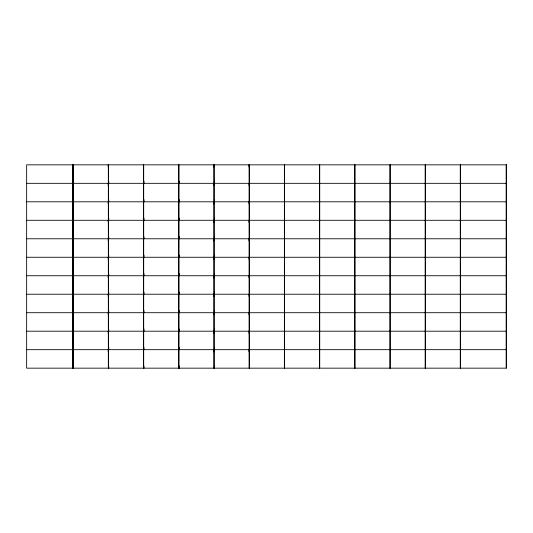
<?xml version="1.0" encoding="UTF-8"?>
<svg xmlns="http://www.w3.org/2000/svg" width="533" height="533" viewBox="0 0 533 533"><rect width="100%" height="100%" fill="white"/><g stroke="black" fill="none" stroke-linecap="round" stroke-linejoin="round"><path stroke-width="0.8" d="M26.65 183.325L72.728 183.325M73.274 183.325L108.339 183.325M108.485 183.325L143.55 183.325M143.69 183.325L178.755 183.325M178.895 183.325L213.96 183.325M214.106 183.325L249.171 183.325M249.311 183.325L284.375 183.325M284.515 183.325L319.587 183.325M319.727 183.325L354.791 183.325M354.931 183.325L389.996 183.325M390.143 183.325L425.207 183.325M425.347 183.325L506.35 183.325M26.65 201.807L72.728 201.807M73.274 201.807L108.339 201.807M108.485 201.807L143.55 201.807M143.69 201.807L178.755 201.807M178.895 201.807L213.96 201.807M214.106 201.807L249.171 201.807M249.311 201.807L284.375 201.807M284.515 201.807L319.587 201.807M319.727 201.807L354.791 201.807M354.931 201.807L389.996 201.807M390.143 201.807L425.207 201.807M425.347 201.807L506.35 201.807M26.65 220.289L72.728 220.289M73.274 220.289L108.339 220.289M108.485 220.289L143.55 220.289M143.69 220.289L178.755 220.289M178.895 220.289L213.96 220.289M214.106 220.289L249.171 220.289M249.311 220.289L284.375 220.289M284.515 220.289L319.587 220.289M319.727 220.289L354.791 220.289M354.931 220.289L389.996 220.289M390.143 220.289L425.207 220.289M425.347 220.289L506.35 220.289M26.65 238.777L72.728 238.777M73.274 238.777L108.339 238.777M108.485 238.777L143.55 238.777M143.69 238.777L178.755 238.777M178.895 238.777L213.96 238.777M214.106 238.777L249.171 238.777M249.311 238.777L284.375 238.777M284.515 238.777L319.587 238.777M319.727 238.777L354.791 238.777M354.931 238.777L389.996 238.777M390.143 238.777L425.207 238.777M425.347 238.777L506.35 238.777M26.65 257.259L72.728 257.259M73.274 257.259L108.339 257.259M108.485 257.259L143.55 257.259M143.69 257.259L178.755 257.259M178.895 257.259L213.96 257.259M214.106 257.259L249.171 257.259M249.311 257.259L284.375 257.259M284.515 257.259L319.587 257.259M319.727 257.259L354.791 257.259M354.931 257.259L389.996 257.259M390.143 257.259L425.207 257.259M425.347 257.259L506.35 257.259M26.65 275.741L72.728 275.741M73.274 275.741L108.339 275.741M108.485 275.741L143.55 275.741M143.69 275.741L178.755 275.741M178.895 275.741L213.96 275.741M214.106 275.741L249.171 275.741M249.311 275.741L284.375 275.741M284.515 275.741L319.587 275.741M319.727 275.741L354.791 275.741M354.931 275.741L389.996 275.741M390.143 275.741L425.207 275.741M425.347 275.741L506.35 275.741M26.65 294.223L72.728 294.223M73.274 294.223L108.339 294.223M108.485 294.223L143.55 294.223M143.69 294.223L178.755 294.223M178.895 294.223L213.96 294.223M214.106 294.223L249.171 294.223M249.311 294.223L284.375 294.223M284.515 294.223L319.587 294.223M319.727 294.223L354.791 294.223M354.931 294.223L389.996 294.223M390.143 294.223L425.207 294.223M425.347 294.223L506.35 294.223M26.65 312.711L72.728 312.711M73.274 312.711L108.339 312.711M108.485 312.711L143.55 312.711M143.69 312.711L178.755 312.711M178.895 312.711L213.96 312.711M214.106 312.711L249.171 312.711M249.311 312.711L284.375 312.711M284.515 312.711L319.587 312.711M319.727 312.711L354.791 312.711M354.931 312.711L389.996 312.711M390.143 312.711L425.207 312.711M425.347 312.711L506.35 312.711M26.65 331.193L72.728 331.193M73.274 331.193L108.339 331.193M108.485 331.193L143.55 331.193M143.69 331.193L178.755 331.193M178.895 331.193L213.96 331.193M214.106 331.193L249.171 331.193M249.311 331.193L284.375 331.193M284.515 331.193L319.587 331.193M319.727 331.193L354.791 331.193M354.931 331.193L389.996 331.193M390.143 331.193L425.207 331.193M425.347 331.193L506.35 331.193M26.65 349.675L72.728 349.675M73.274 349.675L108.339 349.675M108.485 349.675L143.55 349.675M143.69 349.675L178.755 349.675M178.895 349.675L213.96 349.675M214.106 349.675L249.171 349.675M249.311 349.675L284.375 349.675M284.515 349.675L319.587 349.675M319.727 349.675L354.791 349.675M354.931 349.675L389.996 349.675M390.143 349.675L425.207 349.675M425.347 349.675L506.35 349.675M506.21 164.837L506.21 368.163M460.412 164.837L460.412 368.163M460.272 164.837L460.272 368.163M425.347 164.837L425.347 368.163M425.207 164.837L425.207 368.163M390.143 164.837L390.143 368.163M389.996 164.837L389.996 368.163M354.931 164.837L354.931 368.163M354.791 164.837L354.791 368.163M319.727 164.837L319.727 368.163M319.587 164.837L319.587 368.163M284.515 164.837L284.515 368.163M284.375 164.837L284.375 368.163M249.577 181.12L249.577 183.325M249.577 199.609L249.577 201.807M249.577 218.09L249.577 220.289M249.577 236.572L249.577 238.777M249.577 255.06L249.577 257.259M249.577 273.542L249.577 275.741M249.577 292.024L249.577 294.223M249.577 310.506L249.577 312.711M249.577 328.994L249.577 331.193M249.577 347.476L249.577 349.675M249.577 365.958L249.577 368.163M249.311 164.837L249.311 368.163M249.171 164.837L249.171 368.163M249.031 164.837L249.031 167.042M249.031 183.325L249.031 185.524M249.031 201.807L249.031 204.006M249.031 220.289L249.031 222.494M249.031 238.777L249.031 240.976M249.031 257.259L249.031 259.458M249.031 275.741L249.031 277.94M249.031 294.223L249.031 296.428M249.031 312.711L249.031 314.91M249.031 331.193L249.031 333.392M249.031 349.675L249.031 351.88M214.373 181.12L214.373 183.325M214.373 199.609L214.373 201.807M214.373 218.09L214.373 220.289M214.373 236.572L214.373 238.777M214.373 255.06L214.373 257.259M214.373 273.542L214.373 275.741M214.373 292.024L214.373 294.223M214.373 310.506L214.373 312.711M214.373 328.994L214.373 331.193M214.373 347.476L214.373 349.675M214.373 365.958L214.373 368.163M214.106 164.837L214.106 368.163M213.96 164.837L213.96 368.163M213.82 164.837L213.82 167.042M213.82 183.325L213.82 185.524M213.82 201.807L213.82 204.006M213.82 220.289L213.82 222.494M213.82 238.777L213.82 240.976M213.82 257.259L213.82 259.458M213.82 275.741L213.82 277.94M213.82 294.223L213.82 296.428M213.82 312.711L213.82 314.91M213.82 331.193L213.82 333.392M213.82 349.675L213.82 351.88M179.168 181.12L179.168 183.325M179.168 199.609L179.168 201.807M179.168 218.09L179.168 220.289M179.168 236.572L179.168 238.777M179.168 255.06L179.168 257.259M179.168 273.542L179.168 275.741M179.168 292.024L179.168 294.223M179.168 310.506L179.168 312.711M179.168 328.994L179.168 331.193M179.168 347.476L179.168 349.675M179.168 365.958L179.168 368.163M178.895 164.837L178.895 368.163M178.755 164.837L178.755 368.163M178.615 164.837L178.615 167.042M178.615 183.325L178.615 185.524M178.615 201.807L178.615 204.006M178.615 220.289L178.615 222.494M178.615 238.777L178.615 240.976M178.615 257.259L178.615 259.458M178.615 275.741L178.615 277.94M178.615 294.223L178.615 296.428M178.615 312.711L178.615 314.91M178.615 331.193L178.615 333.392M178.615 349.675L178.615 351.88M143.957 181.12L143.957 183.325M143.957 199.609L143.957 201.807M143.957 218.09L143.957 220.289M143.957 236.572L143.957 238.777M143.957 255.06L143.957 257.259M143.957 273.542L143.957 275.741M143.957 292.024L143.957 294.223M143.957 310.506L143.957 312.711M143.957 328.994L143.957 331.193M143.957 347.476L143.957 349.675M143.957 365.958L143.957 368.163M143.69 164.837L143.69 368.163M143.55 164.837L143.55 368.163M143.41 164.837L143.41 167.042M143.41 183.325L143.41 185.524M143.41 201.807L143.41 204.006M143.41 220.289L143.41 222.494M143.41 238.777L143.41 240.976M143.41 257.259L143.41 259.458M143.41 275.741L143.41 277.94M143.41 294.223L143.41 296.428M143.41 312.711L143.41 314.91M143.41 331.193L143.41 333.392M143.41 349.675L143.41 351.88M108.752 181.12L108.752 183.325M108.752 199.609L108.752 201.807M108.752 218.09L108.752 220.289M108.752 236.572L108.752 238.777M108.752 255.06L108.752 257.259M108.752 273.542L108.752 275.741M108.752 292.024L108.752 294.223M108.752 310.506L108.752 312.711M108.752 328.994L108.752 331.193M108.752 347.476L108.752 349.675M108.752 365.958L108.752 368.163M108.485 164.837L108.485 368.163M108.339 164.837L108.339 368.163M108.199 164.837L108.199 167.042M108.199 183.325L108.199 185.524M108.199 201.807L108.199 204.006M108.199 220.289L108.199 222.494M108.199 238.777L108.199 240.976M108.199 257.259L108.199 259.458M108.199 275.741L108.199 277.94M108.199 294.223L108.199 296.428M108.199 312.711L108.199 314.91M108.199 331.193L108.199 333.392M108.199 349.675L108.199 351.88M73.274 164.837L73.274 368.163M73.134 164.837L73.134 368.163M72.588 164.837L72.588 368.163M72.728 164.837L26.65 164.837L26.65 368.163L72.728 368.163L72.728 164.837M506.35 164.837L72.994 164.837L72.994 368.163L506.35 368.163L506.35 164.837"/></g></svg>
